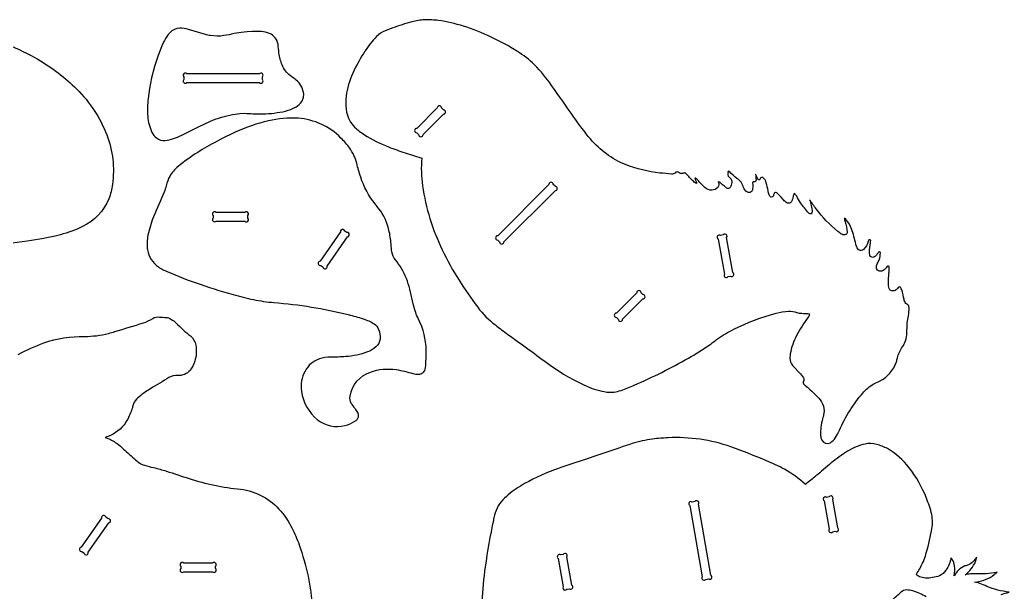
# Model space of a CAD drawing. Extents: x -1338 to 1291, y -1122 to 1156.
# Drawn here: x -229 to 1131, y 369 to 1156 of the extents above; entities that cross this region are included whole.
import ezdxf

# ---------------------------------------------------------------- set-up
doc = ezdxf.new("R2010")
doc.units = 0
doc.header["$MEASUREMENT"] = 0
doc.layers.get('0').update_dxf_attribs({"linetype": 'CONTINUOUS'})

msp = doc.modelspace()

# ---------------------------------------------------------------- linework, layer by layer
for points in [[(677.5, 945.9, 0.472542), (671.7, 945.5, -0.22285), (667, 944, 0.001624), (650.9, 945.4, -0.068121), (603.4, 957.1, -0.12294), (555.5, 992.3, -0.02381), (532.5, 1022.3, 0.001574), (502, 1065.9, 0.042264), (478.5, 1094.3, 0.057419), (454.9, 1112.8, 0.061287), (380.8, 1147.5, 0.042216), (346.6, 1155.2, 0.038891), (327.4, 1156.2, 0.053878), (309.9, 1153.3, 0.024246), (283.6, 1145, 0.039203), (270, 1139.5, 0.093957), (258.9, 1130.6, 0.045786), (243.7, 1110.2, 0.044522), (227, 1078.8, 0.075403), (219.2, 1046.9, 0.062755), (220.1, 1029.3, 0.154552), (231.2, 1008.7, 0.054283), (244.6, 998.2, 0.050589), (277.9, 981.4, 0.012561), (300.5, 973.3), (323.4, 965.9, 0.056962), (324.7, 928, 0.077991), (351.6, 839.8, 0.031223), (374.7, 798.1, 0.021695), (400.4, 760.9, 0.066128), (424.7, 736.5, 0.012098), (441.9, 723.6, -0.002903), (500, 681.2, 0.051664), (551.4, 651.8, 0.066066), (577.8, 644.2, 0.116399), (597.4, 646.5, 0.018336), (615.7, 653.8, 0.02908), (690.1, 691, 0.025635), (718.4, 708.6, 0.007028), (730.1, 717.4, -0.046863), (752.4, 730.5, -0.049175), (810.6, 752.7, -0.041508), (827.8, 755.5, -0.094251), (839, 753.7, 0.043478), (845.8, 752.5, 0.002725), (856.4, 752, -0.170198), (854.7, 747.2, 0.034561), (838.8, 721.9, 0.075272), (830, 696.8, 0.078691), (829.9, 688.3, 0.149428), (834.8, 678.7), (842.5, 670.9, -0.036385), (848.3, 663.9, -0.259667), (848, 658.9, 0.278525), (848.5, 655.4, 0.074068), (851.7, 652.5, -0.021462), (867.1, 638.2, -0.070209), (874.4, 627.9, -0.156754), (876.3, 615.1, -0.042814), (874.5, 607.3, 0.083035), (871.8, 584.6, 0.099043), (873.5, 578.1, 0.410108), (885.2, 574.6, 0.121168), (892.4, 581.7, 0.044531), (897.6, 591.6, -0.071518), (929.8, 642.9, -0.083569), (944.8, 655.4, -0.017319), (952.8, 659.2, 0.199218), (976, 685.7, 0.033314), (977.3, 691.1, -0.093942), (984.4, 706.5, 0.043112), (988.4, 714.6, 0.07813), (990.4, 726, -0.010511), (990.9, 739.5, -0.045257), (992.6, 748.9, 0.050349), (993.4, 760.5, 0.219237), (991.6, 764.4, -0.050899), (989.1, 766.1, -0.141018), (986.5, 771.4, 0.034098), (983.3, 784.7, 0.04051), (981.9, 787.8, 0.540897), (978.3, 788, -0.124694), (974.5, 784.1, -0.224341), (968.2, 783.8, -0.20451), (966, 786.7, -0.08534), (965, 794.1, -0.022348), (965.8, 807.6, 0.004974), (966, 814.1, 0.092324), (966.2, 816.4, 0.465358), (964, 817.2, 0.142161), (962, 815.2, -0.140197), (955.9, 810.6, -0.573079), (948.6, 817.7, -0.097038), (951.1, 823.4, 0.11842), (953.8, 833.6, 0.177577), (953.6, 836.5, 0.309517), (952.1, 837.1, 0.161792), (950.9, 835.8, -0.100321), (945.5, 830, -0.478851), (939.6, 832.2, -0.115052), (939, 836.8, -0.031602), (940.2, 849.3, 0.072918), (940.7, 852.5, 0.578926), (938.3, 853.4, 0.123345), (937.3, 851.4, -0.130178), (930.8, 840.5, -0.108216), (927.7, 838.8, -0.318296), (923.2, 841.1, -0.094082), (920.4, 847.7, 0.021518), (914.4, 868.7, 0.09786), (907.1, 881, 0.03274), (904.6, 883.4, 0.121912), (905.4, 878.5, -0.083977), (908.3, 864.3, -0.265467), (906.4, 860.8, -0.227759), (901.1, 861.2, -0.073492), (895.4, 865.2, -0.063951), (865.9, 896, -0.001993), (856.7, 908.6, -0.065814), (858.9, 900.7, -0.033038), (860.2, 892, -0.636537), (856.1, 889.6, -0.1072), (855.1, 890.6, -0.02213), (844.2, 904.4, -0.035849), (838.9, 913.6, 0.147773), (835.6, 917.1, 0.117008), (833.9, 913, -0.065461), (832, 906.5, -0.186611), (829, 904, -0.236214), (824.2, 905.2, -0.068673), (819.7, 909.6, 0.019958), (812.4, 917.4, 0.052886), (810.8, 918.6, 0.456459), (807.4, 916.4, -0.036884), (807, 914.2, -0.319333), (804, 912.4, -0.244637), (800.9, 915.5, -0.054525), (799.7, 920.8, 0.026472), (797.1, 932.2, 0.168091), (792.5, 939.1, 0.460719), (788.7, 938.2), (788.4, 936.7, -0.371112), (786.7, 936.1, -0.176591), (784.5, 939.3, 0.077651), (782.9, 943.1, 0.04134), (782.3, 943.7, -0.077471), (782.6, 939.9, -0.024305), (783.1, 935.6, -0.387706), (781.2, 933.3, 0.04491), (779.4, 933.6, 0.281354), (778.7, 932.8, 0.124384), (778.4, 929.9, -0.072041), (778, 922.3, -0.534247), (770.4, 919.5, -0.168584), (765.8, 925.7, 0.199715), (756.7, 938.1, -0.036089), (746.5, 947.4, 0.100537), (745.4, 948, 0.324624), (744.2, 947.1, 0.074546), (744.5, 946.1, -0.02832), (744.3, 943, 0.217003), (746, 939.9, -0.080053), (749, 936.8, -0.174452), (749.8, 932.6, -0.120196), (747.3, 925.6, -0.413352), (742.6, 924.8, -0.05516), (739.9, 927.2, -0.039078), (734.4, 931.9, 0.087231), (731.2, 933.8, 0.316019), (731.4, 932.6, -0.317179), (730.5, 925.7, -0.217836), (722.1, 921.9, -0.214543), (712.8, 925.5, 0.00346), (701.8, 936.9, 0.077735), (699, 938.7, 0.105778), (700.3, 934.9, -0.064046), (701.3, 932.4, -0.174397), (701, 931.2, -0.098785), (695.7, 935.4, 0.010363), (685.1, 946.1, -0.192388), (681.4, 944.7, -0.226857)], [(160.7, 1056.5, 0.184781), (150.9, 1073.4, 0.011254), (142.8, 1079.4, -0.136454), (131.4, 1094.3, -0.060758), (127.2, 1110.5, -0.002191), (125.9, 1122.6, 0.26826), (114.1, 1137.4, 0.07219), (103.1, 1140, 0.020381), (97.4, 1140.3), (90.9, 1140.3), (83.5, 1139.8), (75.1, 1138.8), (65.7, 1137.2, -0.008983), (51.3, 1134.4, -0.07392), (32.8, 1134.5, -0.020643), (26.1, 1135.8), (2.7, 1142.9, 0.078568), (-9.2, 1144.6, 0.192811), (-22.9, 1138.4, 0.07529), (-30.3, 1127.8, 0.019181), (-32.8, 1122.6), (-38.9, 1107.2), (-43.9, 1091.8), (-47.9, 1076.6), (-50.8, 1061.9), (-52.7, 1048.1, 0.044501), (-53.2, 1023.3, 0.08879), (-47.5, 1001.4, 0.107011), (-41.3, 993.7, 0.188625), (-29.5, 990.2, 0.071924), (-17.8, 992.8, 0.017438), (-12.4, 994.9), (-3.7, 998.8), (15.6, 1008.6), (26.2, 1013.6), (37.3, 1018.4, -0.059152), (67.1, 1026.6), (73.4, 1027.3), (79.8, 1027.6), (83, 1027.5, 0.016769), (105, 1026.9, 0.054486), (136.1, 1030.7, 0.057388), (150.2, 1036.2, 0.122302), (158.6, 1043.9, 0.205506)], [(-3.6, 1077.7), (-3.6, 1074.2, 1), (0.6, 1069.9), (100.1, 1069.9, 1), (104.4, 1074.2), (104.4, 1077.7, 1), (100.1, 1081.9), (0.6, 1081.9, 1)], [(316.7, 1000.9), (319.2, 998.4, 1), (325.2, 998.4), (353.2, 1026.4, 1), (353.2, 1032.4), (350.7, 1034.9, 1), (344.7, 1034.9), (316.7, 1006.9, 1)], [(-30.7, 919.1, 0.005788), (-45.3, 885.3, 0.04105), (-52.9, 860.2, 0.080681), (-53.5, 839.7, 0.205977), (-38.5, 816.3, 0.045633), (-31.8, 812.4, 0.024714), (12.2, 794.7, 0.019689), (64.2, 778.5, 0.014897), (92.1, 771.4, 0.031658), (120.3, 767.4, -0.040976), (222.5, 750.8, -0.01316), (242.9, 745.1, -0.054976), (257.9, 738.1, -0.154932), (263.9, 730.3, -0.144626), (266.2, 717.1, -0.175825), (260.4, 706.3, -0.099375), (248.9, 699.4, -0.072382), (219, 692.9, -0.016027), (198, 692.3, 0.062085), (183, 689.9, 0.198695), (163, 673, 0.162273), (158.2, 645.4, 0.193611), (180.3, 606, 0.234306), (217.7, 598.2, 0.074764), (231.7, 604.1, 0.197809), (236.4, 610.1, 0.189058), (235.5, 616.1, 0.050269), (231.7, 621.8, -0.029541), (226.6, 628.7, -0.189313), (225, 638.8, -0.273344), (252.8, 671.7, -0.126468), (288.2, 675.1, -0.037935), (311.3, 669.6, 0.078528), (319.6, 668.8, 0.124111), (325, 670.8, 0.210924), (328.6, 677.8, 0.022805), (329.7, 701.7, 0.113445), (318.9, 744.3, -0.045804), (312.3, 763.5), (307, 785.6, 0.073707), (295.6, 814.3, 0.03925), (287.3, 826, -0.127436), (282.5, 836.9, -0.025077), (281.3, 847.6, 0.032606), (278.4, 867.1, 0.107501), (264.6, 896.3, 0.017551), (259.3, 902.9, -0.087371), (239.5, 939.9, -0.025339), (234, 959, 0.101212), (224.4, 979.6, 0.048029), (212.3, 993.6, 0.184975), (153.4, 1020.7, 0.074535), (112.8, 1017.3, 0.050622), (67, 1001.5, 0.03268), (15.5, 973.9, 0.031792), (-11.4, 954.5, 0.086048), (-23, 940.9, 0.069194), (-27.7, 928, -0.034224)], [(498.3, 929.7), (427.9, 859.3, 1), (427.9, 853.3), (430.4, 850.8, 1), (436.4, 850.8), (506.8, 921.2, 1), (506.8, 927.2), (504.3, 929.7, 1)], [(36.5, 887), (36.5, 883.5, 1), (40.8, 879.3), (80.3, 879.3, 1), (84.5, 883.5), (84.5, 887, 1), (80.3, 891.3), (40.8, 891.3, 1)], [(211.6, 864.5), (183.6, 824.2, 1), (184.6, 818.3), (187.5, 816.3, 1), (193.4, 817.3), (221.4, 857.7, 1), (220.4, 863.6), (217.5, 865.6, 1)], [(730.8, 854.7), (739.5, 806.4, 1), (744.5, 803), (747.9, 803.6, 1), (751.3, 808.5), (742.6, 856.9, 1), (737.7, 860.3), (734.2, 859.7, 1)], [(619.1, 780.8), (591.1, 752.9, 1), (591.1, 746.9), (593.6, 744.4, 1), (599.6, 744.4), (627.6, 772.3, 1), (627.6, 778.3), (625.1, 780.8, 1)], [(692, 488.1), (709.2, 390.1, 1), (714.2, 386.6), (717.6, 387.2, 1), (721.1, 392.2), (703.8, 490.2, 1), (698.9, 493.6), (695.4, 493, 1)], [(876.6, 494.5), (883.5, 455.6, 1), (888.4, 452.1), (891.9, 452.7, 1), (895.3, 457.6), (888.4, 496.6, 1), (883.5, 500), (880.1, 499.4, 1)], [(-116.8, 471), (-144.8, 430.7, 1), (-143.7, 424.8), (-140.8, 422.8, 1), (-134.9, 423.8), (-106.9, 464.2, 1), (-108, 470.1), (-110.9, 472.1, 1)], [(511.1, 415.4), (518, 376.5, 1), (522.9, 373.1), (526.4, 373.7, 1), (529.8, 378.6), (523, 417.5, 1), (518, 421), (514.6, 420.4, 1)], [(-3.6, 397.1), (35.9, 397.1, 1), (40.1, 401.4), (40.1, 404.9, 1), (35.9, 409.1), (-3.6, 409.1, 1), (-7.9, 404.9), (-7.9, 401.4, 1)]]:
    msp.add_lwpolyline(points, format="xyb", close=True)
for points in [[(-290.1, 1136.5, -0.071157), (-204.4, 1101.9, -0.063535), (-150.8, 1060.9, -0.103883), (-109.5, 997.9, -0.125822), (-101.7, 929.8, -0.058409), (-106.7, 910, -0.186899), (-142.8, 871.7, -0.053724), (-173.2, 860.6, -0.029719), (-218.8, 851.9), (-274.4, 844.6, 0.016937)], [(-231.3, 695.8, -0.038158), (-195.9, 711.8, -0.087709), (-140.2, 720.8, 0.064684), (-107.1, 724.9, 0.012478), (-98.3, 727.4, 0.001256), (-59, 739.4, 0.078682), (-46.4, 745.6, -0.153023), (-37.1, 747.4, 0.00732), (-27.8, 746.8, -0.123438), (-21.3, 744.6, -0.04468), (-14, 739, -0.006183), (-4.7, 729.8, 0.021229), (5.5, 721.5, -0.173316), (12.7, 708.5, -0.124233), (11.4, 686.6, -0.105892), (4.9, 674.1, -0.23034), (-11.9, 666.9, 0.138003), (-24, 664.2, 0.001332), (-49.6, 648.8, 0.04333), (-67.1, 636, 0.107282), (-73, 627.9, 0.042863), (-74.4, 622.4, -0.04307), (-76.8, 615.6, -0.063856), (-85.8, 599.3, -0.162699), (-111.9, 581.7, -0.08012), (-97.9, 575, -0.035438), (-88.5, 567.7, -0.002832), (-72.1, 552.9, 0.030554), (-64.1, 546.5, 0.073925), (-57.8, 543.6, 0.01298), (-45.1, 540.4, -0.012643), (-27.6, 535.5, -0.003217), (3.6, 525.2, 0.050106), (74.3, 510.6, -0.190981), (129.9, 480.2, -0.060071), (144.8, 457.6, -0.033689), (154.9, 434.1, -0.070329), (173.2, 346.7, 0.000867)], [(1120.2, 366, 0.02481), (1131, 369.1, -0.072462), (1100.2, 377, 0.002512), (1090.7, 381.1, 0.084174), (1083.5, 382.6, 0.028857), (1098.4, 386.3, 0.084355), (1110.4, 393.2, 0.016017), (1114.5, 396.6, -0.076831), (1083.8, 394.4, 0.033953), (1078.1, 394.2, 0.016224), (1070.7, 393, 0.116639), (1084.9, 411.2, 0.10824), (1086, 417.2, -0.160307), (1075.1, 406.7, -0.020077), (1070.1, 405, 0.118622), (1061.2, 399.1, 0.056735), (1055.5, 391.7, 0.071798), (1056, 405.1, 0.112281), (1052.7, 414, 0.042976), (1051, 416.1, -0.127297), (1044, 399.4, -0.139663), (1035.1, 391.5, -0.103129), (1015.9, 388.4, -0.070306), (1007.6, 390.2, -0.139531), (1003.4, 393.6, 0.031574), (1012.1, 409, 0.033688), (1015.8, 418.7, 0.027922), (1024.4, 453.5, 0.089098), (1024.6, 475.8, 0.043241), (1017.2, 498.5, 0.069097), (993.7, 540.2, 0.099062), (963.6, 566.4, 0.055164), (949, 572.3, 0.114018), (932.9, 572.7, 0.083585), (908.9, 562.8, 0.031644), (886.5, 546.7, 0.006245), (865.3, 528.8, -0.012228), (850.9, 517.3, 0.060098), (822, 538, 0.032892), (797.6, 549.7, 0.012103), (748.5, 568.9, 0.096467), (662.3, 581.3, 0.018174), (640.8, 579.6, 0.043455), (612.7, 573.3, 0.013124), (594.4, 567.2, -0.004811), (539.7, 548.9, 0.006416), (506.1, 537.3, 0.044644), (459.1, 515, 0.051416), (437.3, 498.5, 0.145762), (423.5, 474.8, 0.017655), (421.9, 468, 0.01655), (410.7, 403.8, 0.020828), (406.3, 356.4, 0.022262)], [(969, 357.6, 0.023117), (982.6, 369.6, -0.200838), (989.9, 372.6, -0.055662), (998.1, 371.2, -0.068955), (1017, 363, -0.011762)]]:
    msp.add_lwpolyline(points, format="xyb")

doc.saveas('drawing.dxf')
